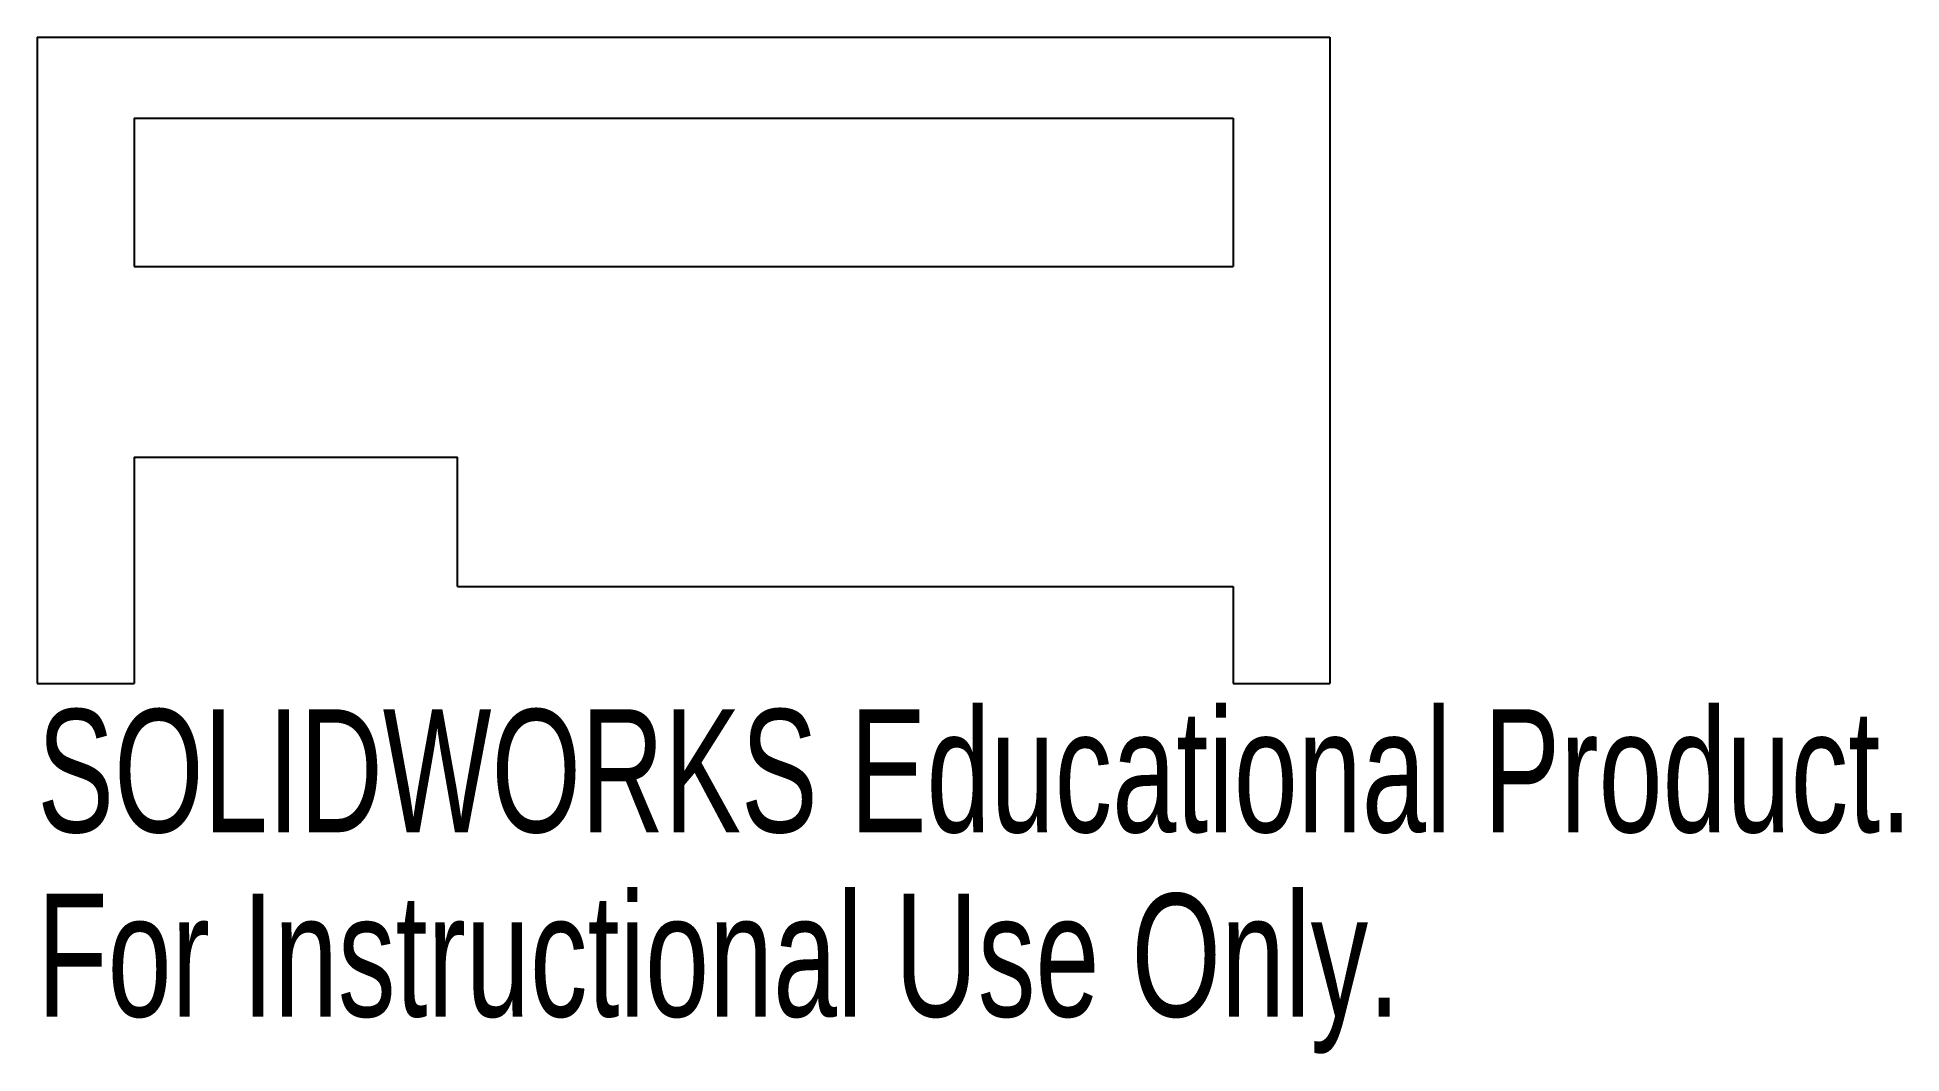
# Model space of a CAD drawing. Header units: millimetres. Extents: x -25.4 to 47.9, y -27.3 to 12.7.
import ezdxf

# ---------------------------------------------------------------- set-up
doc = ezdxf.new("R2010")
doc.units = ezdxf.units.MM
doc.styles.add('SLDTEXTSTYLE0', font='TXT', dxfattribs={"width": 0.7})

msp = doc.modelspace()

# ---------------------------------------------------------------- linework, layer by layer
at = {"color": 7, "linetype": 'Continuous', "lineweight": 25}
for p, q in [((-25.4, 12.7), (25.4, 12.7)), ((-25.4, 12.7), (-25.4, -12.7)), ((25.4, 12.7), (25.4, -12.7)), ((-21.59, 9.525), (21.59, 9.525)), ((-21.59, 9.525), (-21.59, 3.683)), ((21.59, 9.525), (21.59, 3.683)), ((-21.59, 3.683), (21.59, 3.683)), ((-21.59, -3.81), (-21.59, -12.7)), ((-21.59, -3.81), (-8.89, -3.81)), ((-8.89, -8.89), (-8.89, -3.81)), ((-8.89, -8.89), (21.59, -8.89)), ((21.59, -8.89), (21.59, -12.7)), ((-25.4, -12.7), (-21.59, -12.7)), ((21.59, -12.7), (25.4, -12.7))]:
    msp.add_line(p, q, dxfattribs=at)

# ---------------------------------------------------------------- texts
at = {"color": 7, "linetype": 'Continuous', "char_height": 4.83362, "attachment_point": 1, "style": 'SLDTEXTSTYLE0'}
for s, insert in [('SOLIDWORKS Educational Product.', (-25.4, -13.72)), ('For Instructional Use Only.', (-25.4, -20.97))]:
    msp.add_mtext(s, dxfattribs=dict(at, insert=insert))

doc.saveas('drawing.dxf')
